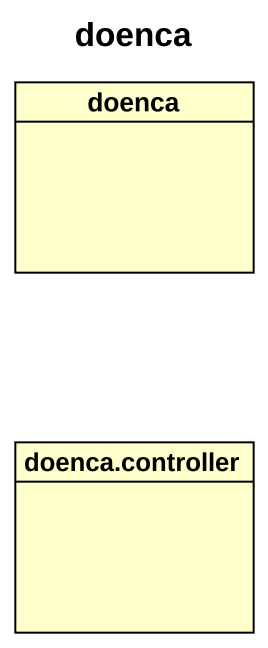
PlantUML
@startuml
title doenca
hide circle
hide empty members
class doenca
class "doenca.controller" as doenca_controller
@enduml
